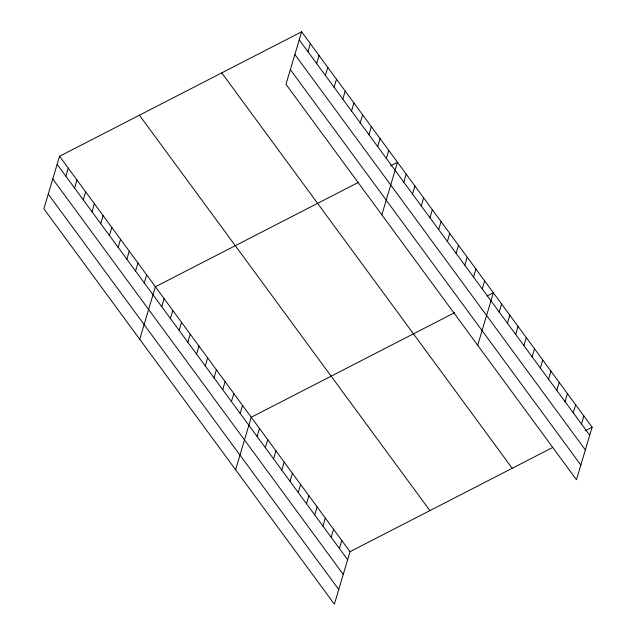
<?xml version="1.0" encoding="UTF-8"?>
<svg xmlns="http://www.w3.org/2000/svg" width="636" height="636" viewBox="0 0 636 636"><rect width="100%" height="100%" fill="white"/><g stroke="black" fill="none" stroke-linecap="round" stroke-linejoin="round"><path stroke-width="0.95" d="M301.631 31.8L285.977 84.318L576.462 479.719L592.124 427.201L301.631 31.8L59.538 156.281L43.876 208.799L334.369 604.2L350.023 551.682L552.612 447.513M65.858 176.172L68.251 168.143M74.571 188.033L76.964 180.004M83.284 199.895L85.677 191.865M91.997 211.756L94.39 203.727M100.711 223.618L103.111 215.588M109.432 235.479L111.825 227.45M118.145 247.34L120.538 239.311M126.858 259.21L129.251 251.172M135.571 271.071L137.964 263.034M144.285 282.933L146.678 274.903M139.737 339.282L155.399 286.764L357.989 182.596M161.719 306.655L164.112 298.626M170.432 318.517L172.825 310.487M179.145 330.378L181.538 322.349M187.859 342.24L190.251 334.21M196.572 354.101L198.973 346.071M205.293 365.962L207.686 357.933M307.951 51.691L310.344 43.661M214.006 377.824L216.399 369.794M316.672 63.552L319.065 55.523M222.719 389.685L225.112 381.656M325.386 75.414L327.779 67.384M231.432 401.555L233.825 393.517M334.099 87.275L336.492 79.246M240.146 413.416L242.539 405.378M342.812 99.144L345.205 91.107M235.598 469.766L251.26 417.248L454.724 312.626M351.525 111.006L353.918 102.968M257.095 436.479L259.488 428.449M360.238 122.867L362.639 114.838M265.323 447.68L267.716 439.651M368.96 134.729L371.352 126.699M273.552 458.882L275.952 450.852M377.673 146.59L380.066 138.561M281.788 470.084L284.181 462.054M290.016 481.293L292.409 473.256M386.386 158.451L388.779 150.422M298.244 492.495L300.637 484.465M381.839 214.801L397.492 162.283L390.472 165.893M306.48 503.696L308.873 495.667M403.812 182.174L406.213 174.145M314.709 514.898L317.102 506.868M412.533 194.036L414.926 186.006M322.937 526.099L325.33 518.07M421.247 205.897L423.64 197.868M331.165 537.309L333.566 529.271M429.96 217.758L432.353 209.729M339.401 548.51L341.794 540.481M438.673 229.62L441.066 221.59M447.386 241.489L449.779 233.452M456.099 253.351L458.5 245.313M464.821 265.212L467.214 257.183M473.534 277.073L475.927 269.044M482.247 288.935L484.64 280.905M477.7 345.284L493.353 292.767L487.208 295.923M499.196 311.998L501.589 303.968M507.425 323.199L509.818 315.17M515.653 334.409L518.046 326.371M523.881 345.61L526.274 337.581M532.117 356.812L534.51 348.782M540.346 368.013L542.739 359.984M548.574 379.215L550.967 371.185M556.802 390.417L559.203 382.387M565.038 401.626L567.431 393.597M573.267 412.828L575.66 404.798M581.495 424.029L583.888 416M585.096 430.81L592.124 427.201M299.238 39.83L589.731 435.231M294.865 54.513L585.351 449.914M290.35 69.634L580.843 465.043M221.741 72.878L512.226 468.279M139.427 115.203L429.912 510.605M59.538 156.281L350.023 551.682M57.137 164.311L347.63 559.712M52.764 178.994L343.249 574.395M48.257 194.115L338.742 589.516"/></g></svg>
